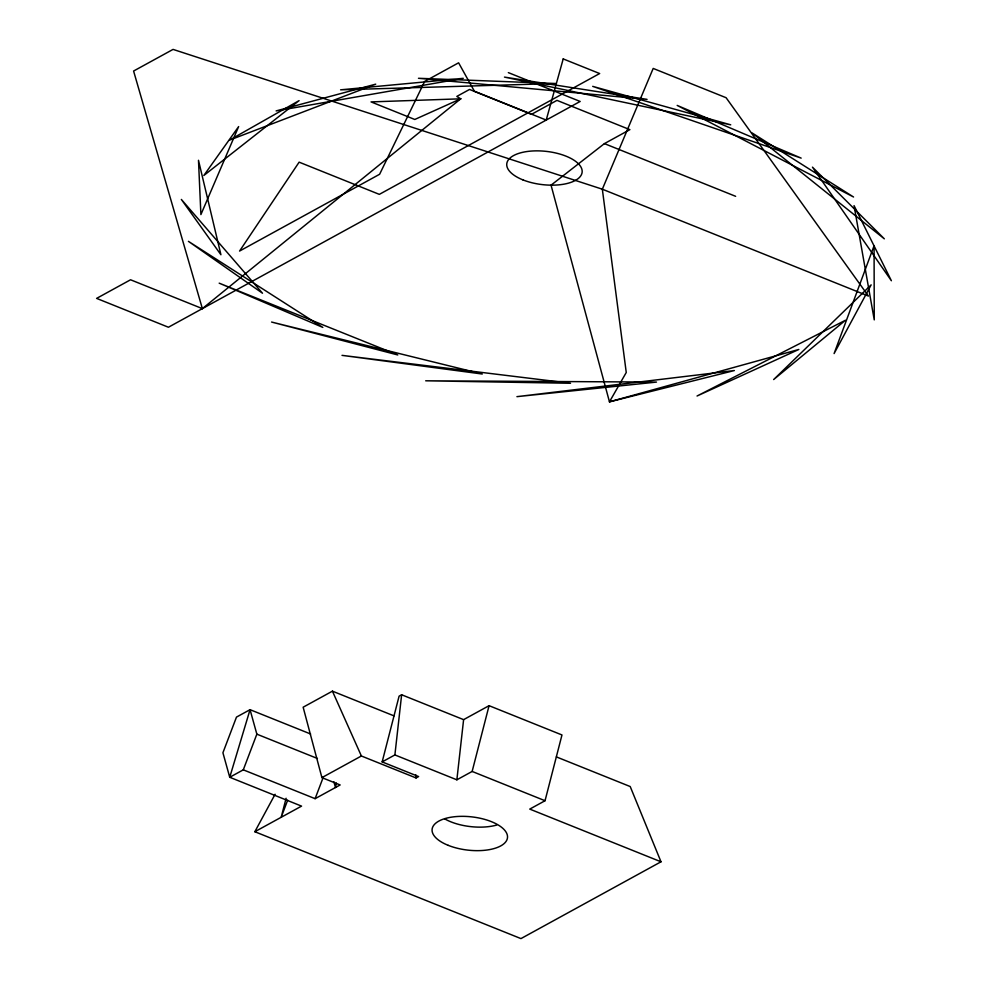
<?xml version="1.0" encoding="UTF-8"?>
<svg xmlns="http://www.w3.org/2000/svg" width="988" height="988" viewBox="0 0 988 988"><rect width="100%" height="100%" fill="white"/><g stroke="black" fill="none" stroke-linecap="round" stroke-linejoin="round"><path stroke-width="1.48" d="M310.603 733.985L250.05 709.668L236.478 717.103L222.918 752.77L229.735 777.272L243.295 769.837L315.11 798.675L340.144 784.954L321.915 777.63L303.143 707.21L332.425 691.155L361.386 755.993L416.059 777.951L418.603 776.556L382.158 761.909L394.891 754.931L401.634 694.762L463.607 719.647L489.072 705.679L561.974 734.961L545.043 800.725L529.766 809.098L660.997 861.795L520.948 938.6L254.842 831.723L275.096 794.266M394.891 754.931L456.864 779.816L463.607 719.647M336.303 783.027L335.488 787.51L333.882 781.743M382.158 761.909L399.09 696.157L401.634 694.762M456.864 779.816L472.141 771.443L489.072 705.679M286.112 798.267L281.172 817.286L287.681 800.169M243.295 769.837L256.855 734.158L250.05 709.668L229.735 777.272L301.55 806.122L254.842 831.723M315.11 798.675L323.249 777.272M202.367 308.627L460.717 98.812L456.802 96.429L469.535 89.451L531.507 114.336L556.973 100.368L629.875 129.65L604.409 143.618L551.045 185.176L609.46 401.844L734.368 370.549L516.922 396.657L656.489 382.084L425.692 380.8L570.508 383.27L342.009 355.359L482.268 374.02L271.577 322.051L397.794 354.964L219.188 283.161L322.829 327.411L188.412 241.344L262.499 293.226L181.347 199.428L220.917 254.743L198.489 160.291L200.897 214.594L238.639 126.588L203.824 175.506L299.092 100.628L229.475 140.148L375.712 84.165L276.134 110.915L463.273 78.324L340.588 89.822L555.824 83.511L418.467 78.287L647.054 99.368L504.46 77.101L730.725 124.821L592.701 86.364L801.169 158.117L677.175 105.407L853.558 197.007L752.127 132.972L884.334 238.837L812.457 167.145L891.386 280.74L854.052 205.628L874.257 319.877L874.071 245.777L834.094 353.581L871.144 284.865L773.653 379.553L845.481 320.236L697.034 396.015L798.835 349.456L609.46 401.844L626.256 372.488L602.334 189.202L653.192 68.431L726.094 97.713L868.44 296.067L602.334 189.202L173.061 49.4L133.59 71.037L202.367 308.627L130.552 279.777L96.614 298.388L168.417 327.238L580.154 101.455L508.338 72.618M321.915 777.63L361.386 755.993M604.409 143.618L735.64 196.316M556.392 756.907L630.208 786.547L660.997 861.795M332.425 691.155L394.014 715.88M472.141 771.443L545.043 800.725M256.855 734.158L317.407 758.475M415.874 774.913L416.059 777.951M496.729 825.042A37.915 16.734 6.4 0 1 444.662 818.854M563.209 58.91L546.216 120.067L474.401 91.229L458.605 62.812L424.667 81.424L379.614 174.271L239.565 251.063L299.129 162.156L379.33 194.364L599.654 73.544L563.209 58.91M460.717 98.812L414.787 119.474L371.043 101.9L460.717 98.812M448.206 845.345A37.915 16.734 6.4 0 0 507.387 838.33A37.915 16.734 6.4 0 0 453.825 816.817A37.915 16.734 6.4 0 0 448.206 845.345M522.85 179.853A37.915 16.734 6.4 0 0 582.031 172.851A37.915 16.734 6.4 0 0 528.481 151.337A37.915 16.734 6.4 0 0 522.85 179.853"/></g></svg>
